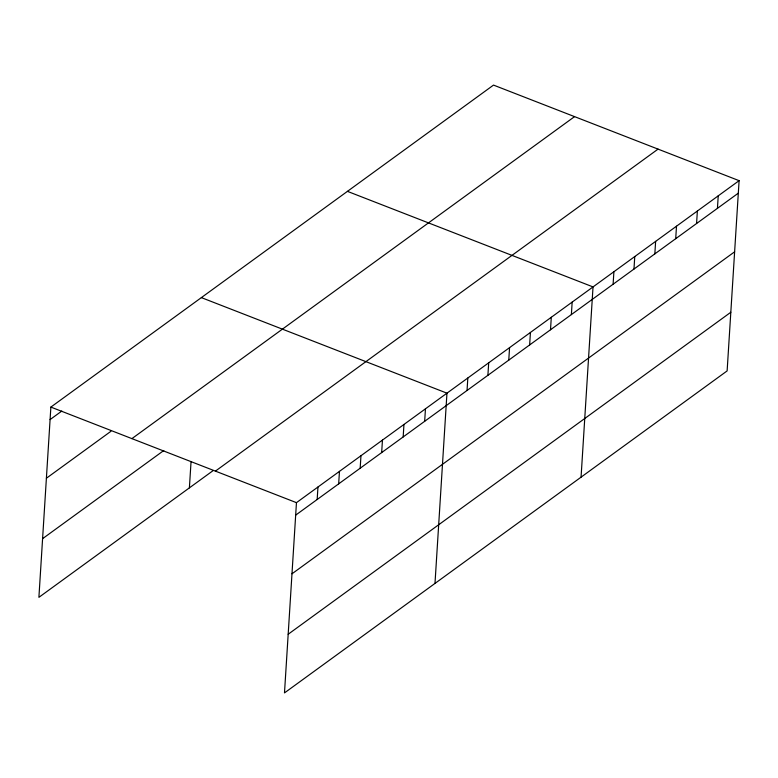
<?xml version="1.0" encoding="UTF-8"?>
<svg xmlns="http://www.w3.org/2000/svg" width="778" height="778" viewBox="0 0 778 778"><rect width="100%" height="100%" fill="white"/><g stroke="black" fill="none" stroke-linecap="round" stroke-linejoin="round"><path stroke-width="1.17" d="M739.1 180.661L296.457 502.656L284.485 692.906L727.129 370.911L739.1 180.661L493.515 85.094L50.871 407.089L38.9 597.339L213.114 470.612M189.394 487.864L191.057 461.529M317.171 499.505L317.959 487.018M338.673 483.867L339.461 471.371M360.175 468.23L360.963 455.733M381.667 452.592L382.455 440.095M403.169 436.944L403.957 424.457M424.671 421.306L425.459 408.82M434.99 583.422L446.961 393.172L201.366 297.614M467.043 390.488L467.821 378.001M487.903 375.307L488.691 362.82M508.773 360.126L509.561 347.64M529.643 344.946L530.431 332.459M550.513 329.775L551.291 317.278M571.373 314.594L572.161 302.097M581.059 477.167L593.03 286.917L347.435 191.359M613.113 284.233L613.9 271.736M633.973 269.052L634.76 256.555M654.843 253.871L655.63 241.374M675.712 238.69L676.5 226.203M696.582 223.51L697.37 211.023M717.442 208.329L718.23 195.842M50.084 419.585L61.812 411.056M46.388 478.246L110.894 431.323M131.91 438.627L574.553 116.632M42.586 538.677L163.769 450.53M215.418 471.118L658.052 149.123M295.669 515.143L738.312 193.158M291.983 573.804L734.626 251.809M288.181 634.245L730.824 312.25M50.871 407.089L296.457 502.656"/></g></svg>
